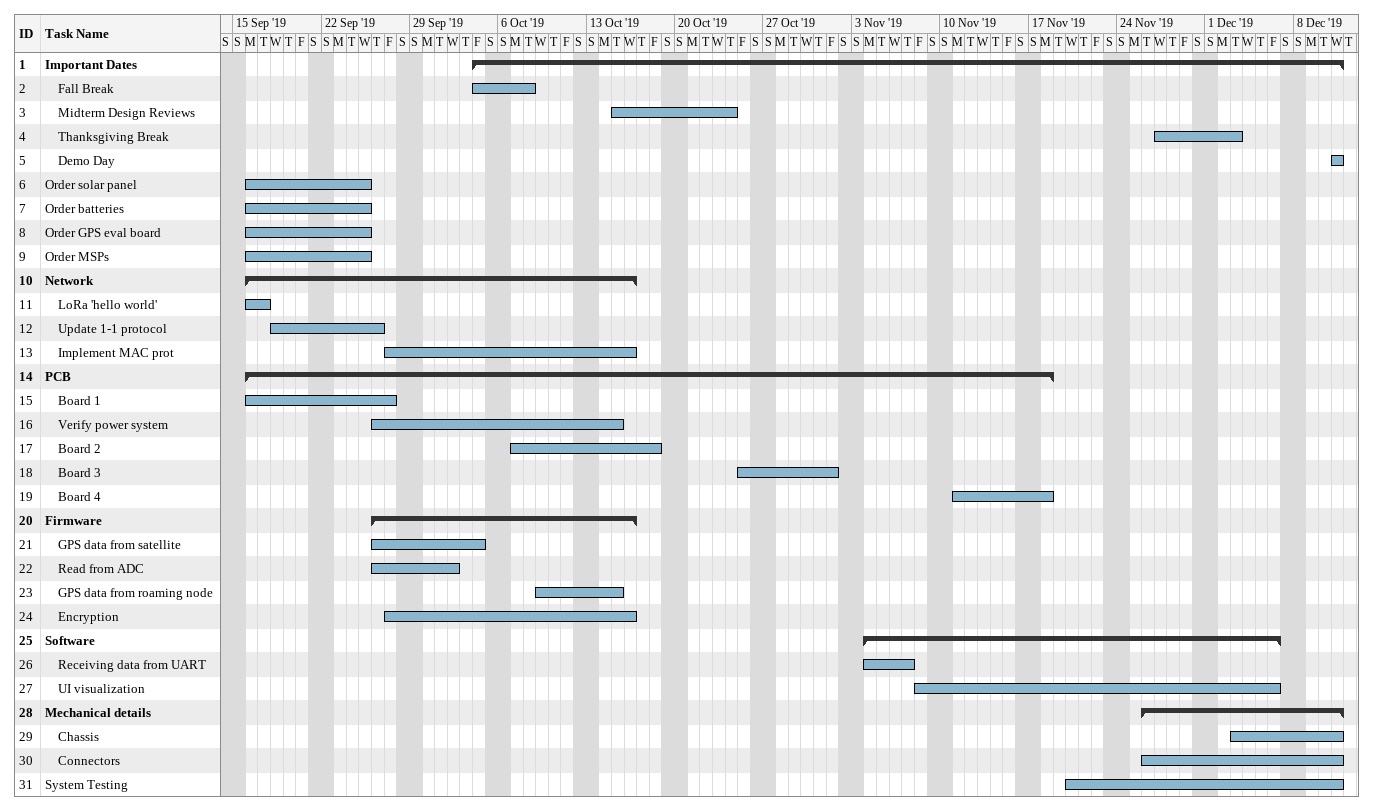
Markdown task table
| ID | Level | Task | Start | Finish |
|---|---|---|---|---|
| 1 | 1 | **Important Dates** | 2019-10-04 | 2019-12-11 |
| 2 | 2 | Fall Break | 2019-10-04 | 2019-10-08 |
| 3 | 2 | Midterm Design Reviews | 2019-10-15 | 2019-10-24 |
| 4 | 2 | Thanksgiving Break | 2019-11-27 | 2019-12-03 |
| 5 | 2 | Demo Day | 2019-12-11 | 2019-12-11 |
| 6 | 1 | Order solar panel | 2019-09-16 | 2019-09-25 |
| 7 | 1 | Order batteries | 2019-09-16 | 2019-09-25 |
| 8 | 1 | Order GPS eval board | 2019-09-16 | 2019-09-25 |
| 9 | 1 | Order MSPs | 2019-09-16 | 2019-09-25 |
| 10 | 1 | **Network** | 2019-09-16 | 2019-10-16 |
| 11 | 2 | LoRa 'hello world' | 2019-09-16 | 2019-09-17 |
| 12 | 2 | Update 1-1 protocol | 2019-09-18 | 2019-09-26 |
| 13 | 2 | Implement MAC prot | 2019-09-27 | 2019-10-16 |
| 14 | 1 | **PCB** | 2019-09-16 | 2019-11-18 |
| 15 | 2 | Board 1 | 2019-09-16 | 2019-09-27 |
| 16 | 2 | Verify power system | 2019-09-26 | 2019-10-15 |
| 17 | 2 | Board 2 | 2019-10-07 | 2019-10-18 |
| 18 | 2 | Board 3 | 2019-10-25 | 2019-11-01 |
| 19 | 2 | Board 4 | 2019-11-11 | 2019-11-18 |
| 20 | 1 | **Firmware** | 2019-09-26 | 2019-10-16 |
| 21 | 2 | GPS data from satellite | 2019-09-26 | 2019-10-04 |
| 22 | 2 | Read from ADC | 2019-09-26 | 2019-10-02 |
| 23 | 2 | GPS data from roaming node | 2019-10-09 | 2019-10-15 |
| 24 | 2 | Encryption | 2019-09-27 | 2019-10-16 |
| 25 | 1 | **Software** | 2019-11-04 | 2019-12-06 |
| 26 | 2 | Receiving data from UART | 2019-11-04 | 2019-11-07 |
| 27 | 2 | UI visualization | 2019-11-08 | 2019-12-06 |
| 28 | 1 | **Mechanical details** | 2019-11-26 | 2019-12-11 |
| 29 | 2 | Chassis | 2019-12-03 | 2019-12-11 |
| 30 | 2 | Connectors | 2019-11-26 | 2019-12-11 |
| 31 | 1 | System Testing | 2019-11-20 | 2019-12-11 |
